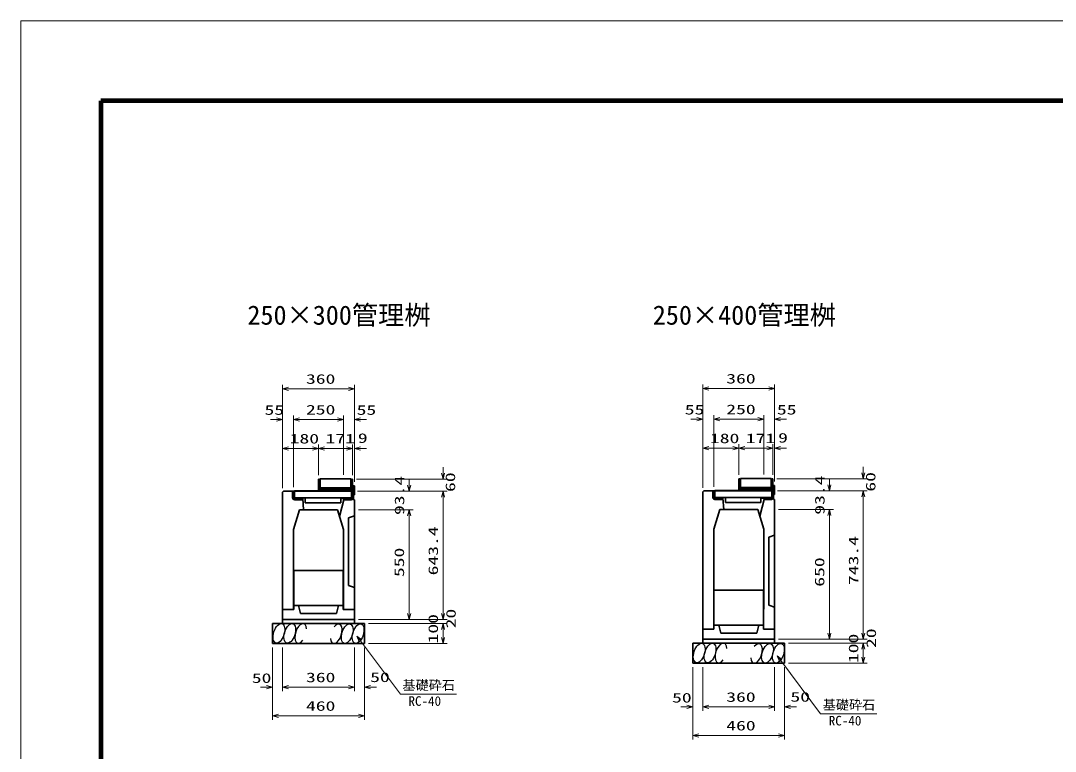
# Model space of a CAD drawing. Units: millimetres on the paper. Extents: x 0 to 841, y 0 to 594.
# Drawn here: x 0 to 259.2, y 411 to 594 of the extents above; entities that cross this region are included whole.
import ezdxf
from ezdxf.enums import TextEntityAlignment as Align

# ---------------------------------------------------------------- set-up
doc = ezdxf.new("R2010")
doc.units = ezdxf.units.MM
for name, color, linetype, lineweight in [('D-STR-DIM（寸法）', 7, 'Continuous', 13), ('D-STR-HTXT(基礎砕石-旗)', 7, 'Continuous', 13), ('D-STR-STRF(グリ)', 7, 'Continuous', 25), ('D-STR（構造物）', 1, 'Continuous', 35), ('D-TTL-LINE（区切線）', 7, 'Continuous', 18), ('D-TTL（外枠）', 2, 'Continuous', 140)]:
    doc.layers.add(name, color=color, linetype=linetype, lineweight=lineweight)
doc.layers.add('D-STR-TXT(文字)', color=7, linetype='Continuous')
doc.styles.add('ＭＳ ゴシック', font='')
doc.styles.get('ＭＳ ゴシック').set_extended_font_data('MS Gothic')

# ---------------------------------------------------------------- blocks, each defined once
blk = doc.blocks.new('_Open30')
at = {"color": 7, "linetype": 'Continuous', "lineweight": 13}
for p, q in [((-1, 0.2679), (0, 0)), ((0, 0), (-1, -0.2679)), ((0, 0), (-1, 0))]:
    blk.add_line(p, q, dxfattribs=at)

msp = doc.modelspace()

# ---------------------------------------------------------------- linework, layer by layer
at = {"layer": 'D-STR-DIM（寸法）'}
for p, q in [((170.88, 494.674), (170.88, 502.882)), ((188.88, 495.192), (188.88, 502.882)), ((65.595, 494.593), (65.595, 502.802)), ((67.095, 501.802), (82.095, 501.802)), ((83.595, 495.111), (83.595, 502.802)), ((172.38, 501.882), (187.38, 501.882)), ((65.595, 484.647), (65.595, 495.111)), ((68.345, 477.202), (68.345, 495.111)), ((68.345, 477.202), (68.345, 495.111)), ((80.845, 487.918), (80.845, 495.111)), ((80.845, 480.227), (80.845, 495.111)), ((83.595, 486.168), (83.595, 495.111)), ((170.88, 484.728), (170.88, 495.192)), ((173.63, 477.283), (173.63, 495.192)), ((173.63, 477.283), (173.63, 495.192)), ((186.13, 487.999), (186.13, 495.192)), ((186.13, 480.308), (186.13, 495.192)), ((188.88, 486.249), (188.88, 495.192)), ((64.095, 494.111), (62.595, 494.111)), ((69.845, 494.111), (71.345, 494.111)), ((69.845, 494.111), (79.345, 494.111)), ((79.345, 494.111), (77.845, 494.111)), ((85.095, 494.111), (86.595, 494.111)), ((169.38, 494.192), (167.88, 494.192)), ((175.13, 494.192), (176.63, 494.192)), ((175.13, 494.192), (184.63, 494.192)), ((184.63, 494.192), (183.13, 494.192)), ((190.38, 494.192), (191.88, 494.192)), ((65.595, 476.957), (65.595, 487.854)), ((74.595, 480.202), (74.595, 487.854)), ((74.595, 480.202), (74.595, 487.854)), ((83.145, 480.202), (83.145, 487.854)), ((83.145, 480.202), (83.145, 487.854)), ((83.595, 478.477), (83.595, 487.854)), ((170.88, 477.037), (170.88, 487.935)), ((179.88, 480.283), (179.88, 487.935)), ((179.88, 480.283), (179.88, 487.935)), ((188.43, 480.283), (188.43, 487.935)), ((188.43, 480.283), (188.43, 487.935)), ((188.88, 478.558), (188.88, 487.935)), ((67.095, 486.854), (73.095, 486.854)), ((76.095, 486.854), (81.645, 486.854)), ((81.645, 486.854), (80.145, 486.854)), ((85.095, 486.854), (86.595, 486.854)), ((172.38, 486.935), (178.38, 486.935)), ((181.38, 486.935), (186.93, 486.935)), ((186.93, 486.935), (185.43, 486.935)), ((190.38, 486.935), (191.88, 486.935)), ((105.798, 480.702), (105.798, 482.202)), ((211.083, 480.783), (211.083, 482.283)), ((84.145, 479.202), (106.798, 479.202)), ((97.3, 477.702), (97.3, 479.202)), ((189.43, 479.283), (212.083, 479.283)), ((202.585, 477.783), (202.585, 479.283)), ((84.345, 476.202), (106.798, 476.202)), ((84.345, 476.202), (98.3, 476.202)), ((85.345, 476.202), (106.798, 476.202)), ((105.798, 445.532), (105.798, 474.702)), ((105.798, 474.702), (105.798, 473.202)), ((189.63, 476.283), (212.083, 476.283)), ((189.63, 476.283), (203.585, 476.283)), ((190.63, 476.283), (212.083, 476.283)), ((211.083, 440.613), (211.083, 474.783)), ((211.083, 474.783), (211.083, 473.283)), ((84.595, 471.532), (98.3, 471.532)), ((84.595, 471.532), (98.3, 471.532)), ((97.3, 445.532), (97.3, 470.032)), ((97.3, 470.032), (97.3, 468.532)), ((189.88, 471.613), (203.585, 471.613)), ((189.88, 471.613), (203.585, 471.613)), ((202.585, 440.613), (202.585, 470.113)), ((202.585, 470.113), (202.585, 468.613)), ((105.798, 445.532), (105.798, 447.032)), ((84.595, 444.032), (106.798, 444.032)), ((84.595, 444.032), (98.3, 444.032)), ((84.595, 444.032), (106.798, 444.032)), ((87.095, 443.032), (106.798, 443.032)), ((87.095, 443.032), (106.798, 443.032)), ((105.798, 439.532), (105.798, 441.532)), ((105.798, 441.532), (105.798, 440.032)), ((211.083, 440.613), (211.083, 442.113)), ((87.095, 438.032), (106.798, 438.032)), ((189.88, 439.113), (212.083, 439.113)), ((189.88, 439.113), (203.585, 439.113)), ((189.88, 439.113), (212.083, 439.113)), ((192.38, 438.113), (212.083, 438.113)), ((192.38, 438.113), (212.083, 438.113)), ((63.095, 437.032), (63.095, 426.065)), ((63.095, 436.032), (63.095, 418.908)), ((65.595, 437.032), (65.595, 426.065)), ((65.595, 436.032), (65.595, 426.065)), ((83.595, 437.032), (83.595, 426.065)), ((83.595, 436.032), (83.595, 426.065)), ((86.095, 437.032), (86.095, 426.065)), ((86.095, 436.032), (86.095, 418.908)), ((211.083, 434.613), (211.083, 436.613)), ((211.083, 436.613), (211.083, 435.113)), ((192.38, 433.113), (212.083, 433.113)), ((168.38, 432.113), (168.38, 421.146)), ((168.38, 431.113), (168.38, 413.989)), ((170.88, 432.113), (170.88, 421.146)), ((170.88, 431.113), (170.88, 421.146)), ((188.88, 432.113), (188.88, 421.146)), ((188.88, 431.113), (188.88, 421.146)), ((191.38, 432.113), (191.38, 421.146)), ((191.38, 431.113), (191.38, 413.989)), ((61.595, 427.065), (60.095, 427.065)), ((67.095, 427.065), (68.595, 427.065)), ((67.095, 427.065), (82.095, 427.065)), ((82.095, 427.065), (80.595, 427.065)), ((87.595, 427.065), (89.095, 427.065)), ((64.595, 419.908), (84.595, 419.908)), ((166.88, 422.146), (165.38, 422.146)), ((172.38, 422.146), (173.88, 422.146)), ((172.38, 422.146), (187.38, 422.146)), ((187.38, 422.146), (185.88, 422.146)), ((192.88, 422.146), (194.38, 422.146)), ((169.88, 414.989), (189.88, 414.989))]:
    msp.add_line(p, q, dxfattribs=at)
at = {"layer": 'D-STR-HTXT(基礎砕石-旗)'}
for points in [[(109.217, 425.335), (95.113, 425.335), (85.109, 438.661)], [(214.502, 420.416), (200.398, 420.416), (190.394, 433.742)]]:
    msp.add_lwpolyline(points, dxfattribs=at)
at = {"layer": 'D-STR-STRF(グリ)'}
for centre, major_axis in [((64.689, 440.555), (0.79, 2.421)), ((67.411, 440.555), (0.79, 2.421)), ((81.799, 440.475), (-0.771, -2.427)), ((84.52, 440.496), (-0.771, -2.427)), ((169.975, 435.636), (0.79, 2.421)), ((172.696, 435.636), (0.79, 2.421)), ((187.084, 435.555), (-0.771, -2.427)), ((189.806, 435.577), (-0.771, -2.427))]:
    msp.add_ellipse(centre, major_axis=major_axis, ratio=0.5139, dxfattribs=at)
for centre, major_axis in [((70.151, 440.555), (0.79, 2.421)), ((79.059, 440.453), (-0.771, -2.427)), ((175.437, 435.636), (0.79, 2.421)), ((184.344, 435.534), (-0.771, -2.427))]:
    msp.add_ellipse(centre, major_axis=major_axis, ratio=0.5139, start_param=5.3575563, end_param=10.3750652, dxfattribs=at)
at = {"layer": 'D-STR（構造物）'}
for p, q in [((74.595, 479.202), (74.895, 479.202)), ((74.595, 476.277), (74.595, 479.202)), ((74.895, 479.202), (74.895, 476.277)), ((74.995, 477.027), (74.995, 479.227)), ((74.995, 479.227), (82.745, 479.227)), ((82.745, 477.027), (74.995, 477.027)), ((75.145, 477.027), (75.145, 476.577)), ((82.595, 476.577), (82.595, 477.027)), ((82.745, 479.227), (82.745, 477.027)), ((82.845, 479.202), (83.145, 479.202)), ((82.845, 474.527), (82.845, 479.202)), ((83.145, 479.202), (83.145, 476.277)), ((83.145, 477.477), (83.595, 477.477)), ((83.37, 477.477), (83.37, 475.277)), ((83.595, 477.477), (83.595, 475.277)), ((179.88, 479.283), (180.18, 479.283)), ((179.88, 476.358), (179.88, 479.283)), ((180.18, 479.283), (180.18, 476.358)), ((180.28, 477.108), (180.28, 479.308)), ((180.28, 479.308), (188.03, 479.308)), ((188.03, 477.108), (180.28, 477.108)), ((180.43, 477.108), (180.43, 476.658)), ((187.88, 476.658), (187.88, 477.108)), ((188.03, 479.308), (188.03, 477.108)), ((188.13, 479.283), (188.43, 479.283)), ((188.13, 474.608), (188.13, 479.283)), ((188.43, 479.283), (188.43, 476.358)), ((188.43, 477.558), (188.88, 477.558)), ((188.655, 477.558), (188.655, 475.358)), ((188.88, 477.558), (188.88, 475.358)), ((65.595, 475.957), (65.845, 476.202)), ((65.595, 475.957), (65.595, 443.032)), ((83.345, 476.202), (65.845, 476.202)), ((68.395, 476.202), (68.095, 476.202)), ((68.095, 476.202), (68.095, 474.552)), ((68.395, 474.602), (68.395, 476.202)), ((83.145, 476.277), (68.6, 476.277)), ((68.6, 476.277), (68.6, 474.527)), ((68.6, 474.527), (82.845, 474.527)), ((71.275, 474.527), (71.275, 473.277)), ((74.895, 476.577), (82.845, 476.577)), ((80.17, 473.277), (80.17, 474.527)), ((80.42, 474.527), (80.42, 474.302)), ((82.62, 474.302), (82.62, 474.527)), ((83.345, 476.202), (82.845, 476.202)), ((83.045, 476.202), (83.045, 474.552)), ((83.37, 476.527), (83.145, 476.527)), ((83.345, 474.002), (83.345, 476.202)), ((83.595, 475.277), (83.37, 475.277)), ((170.88, 476.037), (171.131, 476.283)), ((170.88, 476.037), (170.88, 438.113)), ((188.63, 476.283), (171.131, 476.283)), ((173.68, 476.283), (173.38, 476.283)), ((173.38, 476.283), (173.38, 474.633)), ((173.68, 474.683), (173.68, 476.283)), ((188.43, 476.358), (173.885, 476.358)), ((173.885, 476.358), (173.885, 474.608)), ((173.885, 474.608), (188.13, 474.608)), ((173.98, 474.383), (175.93, 474.383)), ((175.88, 474.383), (175.88, 474.083)), ((175.93, 474.383), (176.13, 471.613)), ((176.13, 471.613), (175.93, 474.383)), ((176.56, 474.608), (176.56, 473.358)), ((180.18, 476.658), (188.13, 476.658)), ((186.33, 474.383), (185.136, 469.926)), ((185.455, 473.358), (185.455, 474.608)), ((185.705, 474.608), (185.705, 474.383)), ((185.705, 474.383), (188.083, 474.383)), ((186.38, 474.083), (186.38, 474.383)), ((187.905, 474.383), (187.905, 474.608)), ((188.63, 476.283), (188.13, 476.283)), ((188.33, 476.283), (188.33, 474.633)), ((188.655, 476.608), (188.43, 476.608)), ((188.63, 474.083), (188.63, 476.283)), ((188.88, 475.358), (188.655, 475.358)), ((70.595, 474.002), (68.645, 474.002)), ((68.695, 474.302), (70.645, 474.302)), ((70.595, 474.302), (70.595, 474.002)), ((70.645, 474.302), (70.845, 471.532)), ((70.845, 471.532), (70.645, 474.302)), ((71.275, 473.277), (80.17, 473.277)), ((81.045, 474.302), (79.851, 469.845)), ((80.42, 474.302), (82.797, 474.302)), ((81.095, 474.002), (81.095, 474.302)), ((82.797, 474.002), (81.095, 474.002)), ((83.345, 474.002), (83.595, 474.002)), ((83.595, 474.002), (83.595, 443.032)), ((175.88, 474.083), (173.93, 474.083)), ((176.56, 473.358), (185.455, 473.358)), ((188.083, 474.083), (186.38, 474.083)), ((188.63, 474.083), (188.88, 474.083)), ((188.88, 474.083), (188.88, 438.113)), ((68.345, 466.532), (69.845, 471.532)), ((79.345, 471.532), (69.845, 471.532)), ((80.845, 466.532), (79.345, 471.532)), ((82.095, 469.532), (83.595, 470.032)), ((82.095, 469.532), (82.095, 452.532)), ((173.63, 466.613), (175.13, 471.613)), ((184.63, 471.613), (175.13, 471.613)), ((186.13, 466.613), (184.63, 471.613)), ((173.63, 466.613), (173.63, 446.613)), ((186.13, 466.613), (186.13, 446.613)), ((68.345, 466.532), (68.345, 446.532)), ((80.845, 466.532), (80.845, 446.532)), ((187.38, 464.613), (188.88, 465.113)), ((187.38, 464.613), (187.38, 447.613)), ((68.395, 456.282), (80.795, 456.282)), ((68.395, 456.282), (68.395, 446.532)), ((80.795, 456.282), (80.795, 446.532)), ((82.095, 452.532), (83.595, 452.032)), ((173.68, 451.363), (186.08, 451.363)), ((173.68, 451.363), (173.68, 441.613)), ((186.08, 451.363), (186.08, 441.613)), ((65.595, 446.532), (68.395, 446.532)), ((80.795, 447.532), (68.395, 447.532)), ((70.095, 445.532), (69.595, 447.532)), ((79.095, 445.532), (79.595, 447.532)), ((80.795, 446.532), (83.595, 446.532)), ((187.38, 447.613), (188.88, 447.113)), ((65.595, 444.032), (83.595, 444.032)), ((79.095, 445.532), (70.095, 445.532)), ((63.095, 443.032), (86.095, 443.032)), ((63.095, 443.032), (63.095, 438.032)), ((86.095, 443.032), (86.095, 438.032)), ((170.88, 441.613), (173.68, 441.613)), ((186.08, 442.613), (173.68, 442.613)), ((175.38, 440.613), (174.88, 442.613)), ((184.38, 440.613), (184.88, 442.613)), ((186.08, 441.613), (188.88, 441.613)), ((63.095, 438.032), (86.095, 438.032)), ((168.38, 438.113), (191.38, 438.113)), ((168.38, 438.113), (168.38, 433.113)), ((170.88, 439.113), (188.88, 439.113)), ((184.38, 440.613), (175.38, 440.613)), ((191.38, 438.113), (191.38, 433.113)), ((168.38, 433.113), (191.38, 433.113))]:
    msp.add_line(p, q, dxfattribs=at)
for centre, radius, start, end in [((68.645, 474.552), 0.55, 180, 270), ((68.695, 474.602), 0.3, 180, 270), ((82.795, 474.552), 0.25, 270.54291, 359.99995), ((82.795, 474.552), 0.55, 270.2415, 359.99994), ((173.93, 474.633), 0.55, 180, 270), ((173.98, 474.683), 0.3, 180, 270), ((188.08, 474.633), 0.25, 270.54291, 359.99995), ((188.08, 474.633), 0.55, 270.2415, 359.99994)]:
    msp.add_arc(centre, radius, start, end, dxfattribs=at)
at = {"layer": 'D-TTL-LINE（区切線）'}
for p, q in [((841, 594), (0, 594)), ((0, 594), (0, 0))]:
    msp.add_line(p, q, dxfattribs=at)
at = {"layer": 'D-TTL（外枠）'}
for p, q in [((820.9, 573.9), (20.1, 573.9)), ((20.1, 573.9), (20.1, 20.1))]:
    msp.add_line(p, q, dxfattribs=at)

# ---------------------------------------------------------------- block references
at = {"layer": 'D-STR-DIM（寸法）', "xscale": 1.5, "yscale": 1.5}
for p, rotation in [((65.595, 501.802), 180), ((170.88, 501.882), 180), ((68.345, 494.111), 180), ((68.345, 494.111), 180), ((83.595, 494.111), 180), ((173.63, 494.192), 180), ((173.63, 494.192), 180), ((188.88, 494.192), 180), ((170.88, 486.935), 180), ((179.88, 486.935), 180), ((188.88, 486.935), 180), ((65.595, 486.854), 180), ((74.595, 486.854), 180), ((83.595, 486.854), 180), ((105.798, 479.202), 270), ((211.083, 479.283), 270), ((97.3, 476.202), 270), ((202.585, 476.283), 270), ((105.798, 476.202), 90), ((105.798, 476.202), 90), ((211.083, 476.283), 90), ((211.083, 476.283), 90), ((97.3, 471.532), 90), ((97.3, 471.532), 90), ((202.585, 471.613), 90), ((202.585, 471.613), 90), ((97.3, 444.032), 270), ((105.798, 444.032), 270), ((105.798, 444.032), 270), ((105.798, 443.032), 90), ((105.798, 443.032), 90), ((105.798, 438.032), 270), ((202.585, 439.113), 270), ((211.083, 439.113), 270), ((211.083, 439.113), 270), ((211.083, 438.113), 90), ((211.083, 438.113), 90), ((211.083, 433.113), 270), ((65.595, 427.065), 180), ((65.595, 427.065), 180), ((86.095, 427.065), 180), ((170.88, 422.146), 180), ((170.88, 422.146), 180), ((191.38, 422.146), 180), ((63.095, 419.908), 180), ((168.38, 414.989), 180)]:
    msp.add_blockref('_Open30', p, dxfattribs=dict(at, rotation=rotation))
for p in [(83.595, 501.802), (188.88, 501.882), (65.595, 494.111), (80.845, 494.111), (80.845, 494.111), (170.88, 494.192), (186.13, 494.192), (186.13, 494.192), (179.88, 486.935), (188.43, 486.935), (188.43, 486.935), (74.595, 486.854), (83.145, 486.854), (83.145, 486.854), (63.095, 427.065), (83.595, 427.065), (83.595, 427.065), (168.38, 422.146), (188.88, 422.146), (188.88, 422.146), (86.095, 419.908), (191.38, 414.989)]:
    msp.add_blockref('_Open30', p, dxfattribs=at)
at = {"layer": 'D-STR-HTXT(基礎砕石-旗)', "xscale": 1.5, "yscale": 1.5, "rotation": 126.89552}
for p in [(84.208, 439.861), (189.494, 434.942)]:
    msp.add_blockref('_Open30', p, dxfattribs=at)

# ---------------------------------------------------------------- texts
at = {"layer": 'D-STR-DIM（寸法）', "style": 'ＭＳ ゴシック', "width": 1.5}
for s, p in [('360', (71.47, 502.339)), ('360', (176.755, 502.42)), ('250', (71.47, 494.648)), ('55', (166.361, 494.653)), ('250', (176.755, 494.729)), ('55', (189.445, 494.653)), ('55', (61.076, 494.572)), ('55', (84.16, 494.572)), ('180', (67.387, 487.391)), ('171', (76.37, 487.391)), ('9', (84.467, 487.534)), ('180', (172.672, 487.472)), ('171', (181.655, 487.472)), ('9', (189.752, 487.615)), ('50', (57.897, 427.432)), ('360', (71.47, 427.602)), ('50', (87.547, 427.64)), ('50', (163.183, 422.513)), ('360', (176.755, 422.683)), ('50', (192.832, 422.721)), ('460', (71.47, 420.445)), ('460', (176.755, 415.526))]:
    msp.add_text(s, height=2.405, dxfattribs=at).set_placement(p, align=Align.BOTTOM_LEFT)
for s, p in [('93.4', (96.808, 470.199)), ('60', (109.56, 475.972)), ('93.4', (202.094, 470.28)), ('60', (214.846, 476.053)), ('643.4', (105.26, 455.082)), ('743.4', (210.546, 452.663)), ('550', (96.762, 454.657)), ('650', (202.048, 452.238)), ('20', (109.712, 441.814)), ('100', (105.26, 438.032)), ('20', (214.997, 436.894)), ('100', (210.546, 433.113))]:
    msp.add_text(s, height=2.405, rotation=90, dxfattribs=at).set_placement(p, align=Align.BOTTOM_LEFT)
at = {"layer": 'D-STR-HTXT(基礎砕石-旗)', "style": 'ＭＳ ゴシック'}
for s, p in [('基礎砕石', (95.648, 425.672)), ('RC-40', (97.136, 421.685)), ('基礎砕石', (200.934, 420.752)), ('RC-40', (202.422, 416.766))]:
    msp.add_text(s, height=2.405, dxfattribs=at).set_placement(p, align=Align.BOTTOM_LEFT)
at = {"layer": 'D-STR-TXT(文字)', "style": 'ＭＳ ゴシック'}
for s, p in [('250×300管理桝', (56.788, 516.421)), ('250×400管理桝', (158.346, 516.421))]:
    msp.add_text(s, height=4.811, dxfattribs=at).set_placement(p, align=Align.BOTTOM_LEFT)

doc.saveas('drawing.dxf')
